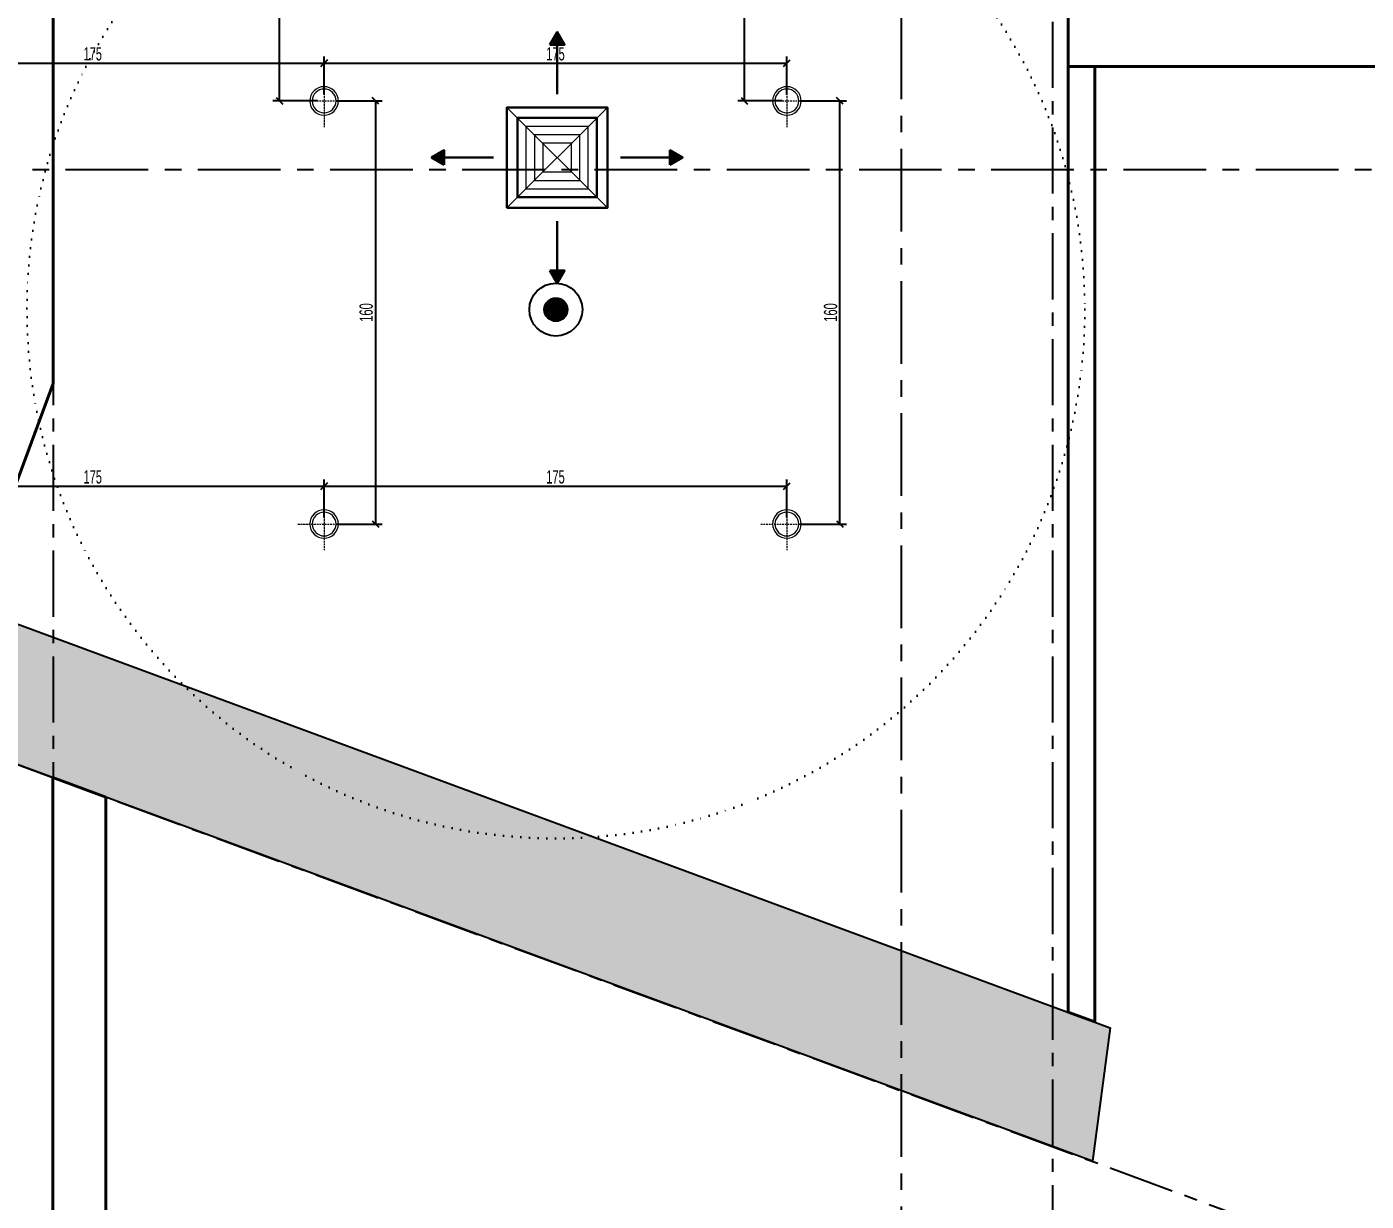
# Model space of a CAD drawing. Header units: millimetres. Extents: x 933584 to 974011, y 4545988 to 4553664.
# Drawn here: x 958550 to 959057, y 4548949 to 4549394 of the extents above; entities that cross this region are included whole.
import ezdxf

# ---------------------------------------------------------------- set-up
doc = ezdxf.new("R2010")
doc.units = ezdxf.units.MM
doc.header["$PDMODE"] = 35
for name, pattern in [('( Hidden )', [0.375, 0.25, -0.125]), ('568_AVN_KES_01$0$HIDDEN', [0.375, 0.25, -0.125]), ('CENTER', [2, 1.25, -0.25, 0.25, -0.25]), ('DOT2', [3.175, 0, -3.175])]:
    doc.linetypes.add(name, pattern=pattern)
doc.layers.get('0').update_dxf_attribs({"color": 255})
doc.layers.get('Defpoints').update_dxf_attribs({"color": 8})
for name, color, linetype in [('0-CSX-CXS_20', 14, 'CENTER'), ('0-DMS-50', 143, 'Continuous'), ('0-HSL-HTC', 253, 'Continuous'), ('0-HSL-HTC_200', 1, 'Continuous'), ('0-LNS-SPL', 13, '568_AVN_KES_01$0$HIDDEN'), ('2-SPS-RCN', 2, 'Continuous'), ('_MSMEP_YT_SPRİNKLER-Details', 7, 'Continuous')]:
    doc.layers.add(name, color=color, linetype=linetype)
for name, color, linetype, lineweight in [('12-ONK_AYDINLATMA', 1, 'Continuous', 5), ('2-SPS-IBW', 5, 'Continuous', 40), ('_MSMEP_HT_ÜFLEME_EKİPMANLARI', 10, 'Continuous', 30), ('_MSMEP_YT_SPRİNKLER', 1, 'Continuous', 30)]:
    doc.layers.add(name, color=color, linetype=linetype, lineweight=lineweight)
doc.styles.add('dim_romans_50', font='swissl.ttf', dxfattribs={"width": 0.6, "height": 5})
doc.dimstyles.new('ONK_dim 1_50', dxfattribs={"dimscale": 5, "dimtxt": 4, "dimasz": 0.5, "dimexe": 0.5, "dimexo": 0.5, "dimgap": 0.2, "dimtad": 1, "dimdec": 1, "dimrnd": 0.5, "dimzin": 9, "dimtxsty": 'dim_romans_50', "dimblk": 'OBLIQUE', "dimcen": 1, "dimclre": 256, "dimclrt": 256, "dimazin": 2, "dimtfac": 1, "dimtdec": 1, "dimtix": 1, "dimtmove": 2, "dimatfit": 3, "dimldrblk": 'OBLIQUE', "dimfxl": 3, "dimfxlon": 1, "dimarcsym": 0})

# ---------------------------------------------------------------- blocks, each defined once
blk = doc.blocks.new('ZVBXCB')
at = {"layer": '0-CSX-CXS_20', "ltscale": 20}
for points in [[(932759.94, 4549835.4), (932759.94, 4548420.65)], [(933137.86, 4549835.4), (933137.86, 4548420.65)], [(932221.52, 4549308.24), (933780.76, 4548732.71)]]:
    blk.add_lwpolyline(points, dxfattribs=at)
blk = doc.blocks.new('FDSVBDVBDZVB')
at = {"layer": '0-HSL-HTC_200'}
h = blk.add_hatch(dxfattribs=at)
h.set_pattern_fill('ANSI33', color=256)
h.set_pattern_definition([(45, (935939.6384, 4550274.5564), (-4.490128, 4.490128), []), (45, (935944.1285, 4550274.5564), (-4.490128, 4.490128), [3.175, -1.5875])])
h.paths.add_polyline_path([(940055.3, 4549338.01), (940072.62, 4549384.92), (940702.02, 4549152.33), (940695.25, 4549101.8)])
at = {"layer": '2-SPS-RCN'}
blk.add_lwpolyline([(940055.3, 4549338.01), (940072.62, 4549384.92), (940702.02, 4549152.33), (940695.25, 4549101.8), (940055.3, 4549338.01)], dxfattribs=at)
blk = doc.blocks.new('12 lik sıva üstü aydınlatma')
at = {"linetype": '( Hidden )', "ltscale": 3}
for points in [[(5935.81, -154395.28), (5935.81, -154417.28)], [(5924.81, -154406.28), (5946.81, -154406.28)]]:
    blk.add_lwpolyline(points, dxfattribs=at)
for radius in [6, 5]:
    blk.add_circle((5935.81, -154406.28), radius)
blk = doc.blocks.new('*U1486')
at = {"layer": '_MSMEP_YT_SPRİNKLER-Details', "color": 1, "linetype": 'Continuous', "lineweight": -3}
for p, q in [((24500, 73133.6), (24491, 73133.6)), ((24491, 73133.6), (24497, 73133.6)), ((24500, 73133.6), (24491, 73133.6)), ((24491, 73133.6), (24497, 73133.6)), ((24497, 73133.6), (24497, 73133.6)), ((24497, 73133.6), (24503, 73133.6)), ((24497, 73133.6), (24497, 73133.6)), ((24497, 73133.6), (24503, 73133.6)), ((24509, 73133.6), (24500, 73133.6)), ((24509, 73133.6), (24500, 73133.6)), ((24503, 73133.6), (24503, 73133.6)), ((24503, 73133.6), (24509, 73133.6)), ((24503, 73133.6), (24503, 73133.6)), ((24503, 73133.6), (24509, 73133.6))]:
    blk.add_line(p, q, dxfattribs=at)
blk.add_circle((24500, 73133.6), 10, dxfattribs=at)
for major_axis in [(0, 100), (0, 43.9), (0, 38.9), (0, 33.9), (0, 28.9), (0, 23.9), (0, 18.9), (0, 13.9), (0, 8.95), (0, 3.95)]:
    blk.add_ellipse((24500, 73133.6), major_axis=major_axis, ratio=1, start_param=-1.570796, end_param=4.712389, dxfattribs=at)
blk = doc.blocks.new('DFVBDZFVBDVB')
at = {"layer": '_MSMEP_HT_ÜFLEME_EKİPMANLARI', "color": 7, "ltscale": 20}
for p, q in [((947765.4, 4553761.2), (947765.4, 4553574.6)), ((947338.8, 4553334.6), (947525.4, 4553334.6)), ((948192, 4553334.6), (948005.4, 4553334.6)), ((947765.4, 4552908), (947765.4, 4553094.6))]:
    blk.add_line(p, q, dxfattribs=at)
at = {"layer": '_MSMEP_HT_ÜFLEME_EKİPMANLARI', "color": 253, "lineweight": 0, "ltscale": 10}
for p, q in [((947575.4, 4553144.6), (947955.4, 4553524.6)), ((947955.4, 4553144.6), (947575.4, 4553524.6))]:
    blk.add_line(p, q, dxfattribs=at)
at = {"layer": '_MSMEP_HT_ÜFLEME_EKİPMANLARI', "color": 7, "ltscale": 20}
for points in [[(947738.2, 4553761.2), (947793.4, 4553761.2), (947765.8, 4553809)], [(947338.8, 4553307.4), (947338.8, 4553362.6), (947291, 4553335)], [(948192, 4553307.4), (948192, 4553362.6), (948239.8, 4553335)], [(947738.2, 4552908), (947793.4, 4552908), (947765.8, 4552860.2)]]:
    blk.add_lwpolyline(points, close=True, dxfattribs=at)
at = {"layer": '_MSMEP_HT_ÜFLEME_EKİPMANLARI', "ltscale": 10}
for points in [[(947575.4, 4553144.6), (947955.4, 4553144.6), (947955.4, 4553524.6), (947575.4, 4553524.6)], [(947615.4, 4553184.6), (947915.4, 4553184.6), (947915.4, 4553484.6), (947615.4, 4553484.6)]]:
    blk.add_lwpolyline(points, close=True, dxfattribs=at)
at = {"layer": '_MSMEP_HT_ÜFLEME_EKİPMANLARI', "color": 253, "lineweight": 0, "ltscale": 10}
for points in [[(947647.4, 4553216.6), (947883.4, 4553216.6), (947883.4, 4553452.6), (947647.4, 4553452.6)], [(947679.4, 4553248.6), (947851.4, 4553248.6), (947851.4, 4553420.6), (947679.4, 4553420.6)], [(947711.4, 4553280.6), (947819.4, 4553280.6), (947819.4, 4553388.6), (947711.4, 4553388.6)]]:
    blk.add_lwpolyline(points, close=True, dxfattribs=at)
at = {"layer": '_MSMEP_HT_ÜFLEME_EKİPMANLARI', "color": 7, "ltscale": 20}
for points in [[(947793.4, 4553761.2), (947765.8, 4553809), (947738.2, 4553761.2), (947765.8, 4553809)], [(947765.8, 4553809), (947738.2, 4553761.2), (947793.4, 4553761.2), (947765.8, 4553809)], [(947338.8, 4553362.6), (947291, 4553335), (947338.8, 4553307.4), (947291, 4553335)], [(947291, 4553335), (947338.8, 4553307.4), (947338.8, 4553362.6), (947291, 4553335)], [(948192, 4553362.6), (948239.8, 4553335), (948192, 4553307.4), (948239.8, 4553335)], [(948239.8, 4553335), (948192, 4553307.4), (948192, 4553362.6), (948239.8, 4553335)], [(947793.4, 4552908), (947765.8, 4552860.2), (947738.2, 4552908), (947765.8, 4552860.2)], [(947765.8, 4552860.2), (947738.2, 4552908), (947793.4, 4552908), (947765.8, 4552860.2)]]:
    blk.add_solid(points, dxfattribs=at)
blk = doc.blocks.new('_Oblique')
at = {"color": 0, "linetype": 'ByBlock', "lineweight": -2}
blk.add_line((-0.5, -0.5), (0.5, 0.5), dxfattribs=at)
blk = doc.blocks.new('*D2020')
at = {"layer": '0-DMS-50', "lineweight": -2}
for p, q in [((958487.44, 4549367.96), (958487.44, 4549382.24)), ((958662.44, 4549367.96), (958662.44, 4549382.24))]:
    blk.add_line(p, q, dxfattribs=at)
at = {"layer": '0-DMS-50', "color": 0, "lineweight": -2}
blk.add_line((958487.44, 4549379.74), (958662.44, 4549379.74), dxfattribs=at)
at = {"layer": 'Defpoints', "color": 0}
for p in [(958662.44, 4549379.74), (958487.44, 4549365.46), (958662.44, 4549365.46)]:
    blk.add_point(p, dxfattribs=at)
at = {"layer": '0-DMS-50', "color": 0, "linetype": 'ByBlock', "lineweight": -2, "xscale": 2.5, "yscale": 2.5, "zscale": 2.5, "rotation": 180}
blk.add_blockref('_Oblique', (958487.44, 4549379.74), dxfattribs=at)
at = {"layer": '0-DMS-50', "color": 0, "linetype": 'ByBlock', "lineweight": -2, "xscale": 2.5, "yscale": 2.5, "zscale": 2.5}
blk.add_blockref('_Oblique', (958662.44, 4549379.74), dxfattribs=at)
at = {"layer": '0-DMS-50', "insert": (958574.94, 4549383.24), "char_height": 5, "attachment_point": 5, "style": 'dim_romans_50'}
blk.add_mtext('175', dxfattribs=at)
blk = doc.blocks.new('*D2021')
at = {"layer": '0-DMS-50', "lineweight": -2}
for p, q in [((958662.44, 4549367.96), (958662.44, 4549382.24)), ((958837.44, 4549367.96), (958837.44, 4549382.24))]:
    blk.add_line(p, q, dxfattribs=at)
at = {"layer": '0-DMS-50', "color": 0, "lineweight": -2}
blk.add_line((958662.44, 4549379.74), (958837.44, 4549379.74), dxfattribs=at)
at = {"layer": 'Defpoints', "color": 0}
for p in [(958837.44, 4549379.74), (958662.44, 4549365.46), (958837.44, 4549365.46)]:
    blk.add_point(p, dxfattribs=at)
at = {"layer": '0-DMS-50', "color": 0, "linetype": 'ByBlock', "lineweight": -2, "xscale": 2.5, "yscale": 2.5, "zscale": 2.5, "rotation": 180}
blk.add_blockref('_Oblique', (958662.44, 4549379.74), dxfattribs=at)
at = {"layer": '0-DMS-50', "color": 0, "linetype": 'ByBlock', "lineweight": -2, "xscale": 2.5, "yscale": 2.5, "zscale": 2.5}
blk.add_blockref('_Oblique', (958837.44, 4549379.74), dxfattribs=at)
at = {"layer": '0-DMS-50', "insert": (958749.94, 4549383.24), "char_height": 5, "attachment_point": 5, "style": 'dim_romans_50'}
blk.add_mtext('175', dxfattribs=at)
blk = doc.blocks.new('*D2023')
at = {"layer": '0-DMS-50', "lineweight": -2}
for p, q in [((958487.44, 4549207.96), (958487.44, 4549222.24)), ((958662.44, 4549207.96), (958662.44, 4549222.24))]:
    blk.add_line(p, q, dxfattribs=at)
at = {"layer": '0-DMS-50', "color": 0, "lineweight": -2}
blk.add_line((958487.44, 4549219.74), (958662.44, 4549219.74), dxfattribs=at)
at = {"layer": 'Defpoints', "color": 0}
for p in [(958662.44, 4549219.74), (958487.44, 4549205.46), (958662.44, 4549205.46)]:
    blk.add_point(p, dxfattribs=at)
at = {"layer": '0-DMS-50', "color": 0, "linetype": 'ByBlock', "lineweight": -2, "xscale": 2.5, "yscale": 2.5, "zscale": 2.5, "rotation": 180}
blk.add_blockref('_Oblique', (958487.44, 4549219.74), dxfattribs=at)
at = {"layer": '0-DMS-50', "color": 0, "linetype": 'ByBlock', "lineweight": -2, "xscale": 2.5, "yscale": 2.5, "zscale": 2.5}
blk.add_blockref('_Oblique', (958662.44, 4549219.74), dxfattribs=at)
at = {"layer": '0-DMS-50', "insert": (958574.94, 4549223.24), "char_height": 5, "attachment_point": 5, "style": 'dim_romans_50'}
blk.add_mtext('175', dxfattribs=at)
blk = doc.blocks.new('*D2024')
at = {"layer": '0-DMS-50', "lineweight": -2}
for p, q in [((958662.44, 4549207.96), (958662.44, 4549222.24)), ((958837.44, 4549207.96), (958837.44, 4549222.24))]:
    blk.add_line(p, q, dxfattribs=at)
at = {"layer": '0-DMS-50', "color": 0, "lineweight": -2}
blk.add_line((958662.44, 4549219.74), (958837.44, 4549219.74), dxfattribs=at)
at = {"layer": 'Defpoints', "color": 0}
for p in [(958837.44, 4549219.74), (958662.44, 4549205.46), (958837.44, 4549205.46)]:
    blk.add_point(p, dxfattribs=at)
at = {"layer": '0-DMS-50', "color": 0, "linetype": 'ByBlock', "lineweight": -2, "xscale": 2.5, "yscale": 2.5, "zscale": 2.5, "rotation": 180}
blk.add_blockref('_Oblique', (958662.44, 4549219.74), dxfattribs=at)
at = {"layer": '0-DMS-50', "color": 0, "linetype": 'ByBlock', "lineweight": -2, "xscale": 2.5, "yscale": 2.5, "zscale": 2.5}
blk.add_blockref('_Oblique', (958837.44, 4549219.74), dxfattribs=at)
at = {"layer": '0-DMS-50', "insert": (958749.94, 4549223.24), "char_height": 5, "attachment_point": 5, "style": 'dim_romans_50'}
blk.add_mtext('175', dxfattribs=at)
blk = doc.blocks.new('*D2036')
at = {"layer": '0-DMS-50', "lineweight": -2}
for p, q in [((958842.48, 4549365.46), (958859.98, 4549365.46)), ((958842.48, 4549205.46), (958859.98, 4549205.46))]:
    blk.add_line(p, q, dxfattribs=at)
at = {"layer": '0-DMS-50', "color": 0, "lineweight": -2}
blk.add_line((958857.48, 4549205.46), (958857.48, 4549365.46), dxfattribs=at)
at = {"layer": 'Defpoints', "color": 0}
for p in [(958837.44, 4549365.46), (958857.48, 4549365.46), (958837.44, 4549205.46)]:
    blk.add_point(p, dxfattribs=at)
at = {"layer": '0-DMS-50', "color": 0, "linetype": 'ByBlock', "lineweight": -2, "xscale": 2.5, "yscale": 2.5, "zscale": 2.5}
for p, rotation in [((958857.48, 4549365.46), 90), ((958857.48, 4549205.46), 270)]:
    blk.add_blockref('_Oblique', p, dxfattribs=dict(at, rotation=rotation))
at = {"layer": '0-DMS-50', "insert": (958853.98, 4549285.46), "char_height": 5, "attachment_point": 5, "rotation": 90, "style": 'dim_romans_50'}
blk.add_mtext('160', dxfattribs=at)
blk = doc.blocks.new('*D2038')
at = {"layer": '0-DMS-50', "lineweight": -2}
for p, q in [((958666.87, 4549365.46), (958684.37, 4549365.46)), ((958666.87, 4549205.46), (958684.37, 4549205.46))]:
    blk.add_line(p, q, dxfattribs=at)
at = {"layer": '0-DMS-50', "color": 0, "lineweight": -2}
blk.add_line((958681.87, 4549365.46), (958681.87, 4549205.46), dxfattribs=at)
at = {"layer": 'Defpoints', "color": 0}
for p in [(958662.44, 4549365.46), (958662.44, 4549205.46), (958681.87, 4549205.46)]:
    blk.add_point(p, dxfattribs=at)
at = {"layer": '0-DMS-50', "color": 0, "linetype": 'ByBlock', "lineweight": -2, "xscale": 2.5, "yscale": 2.5, "zscale": 2.5}
for p, rotation in [((958681.87, 4549365.46), 90), ((958681.87, 4549205.46), 270)]:
    blk.add_blockref('_Oblique', p, dxfattribs=dict(at, rotation=rotation))
at = {"layer": '0-DMS-50', "insert": (958678.37, 4549285.46), "char_height": 5, "attachment_point": 5, "rotation": 90, "style": 'dim_romans_50'}
blk.add_mtext('160', dxfattribs=at)
blk = doc.blocks.new('*D2043')
at = {"layer": '0-DMS-50', "lineweight": -2}
for p, q in [((958659.94, 4549525.46), (958643.1, 4549525.46)), ((958659.94, 4549365.46), (958643.1, 4549365.46))]:
    blk.add_line(p, q, dxfattribs=at)
at = {"layer": '0-DMS-50', "color": 0, "lineweight": -2}
blk.add_line((958645.6, 4549365.46), (958645.6, 4549525.46), dxfattribs=at)
at = {"layer": 'Defpoints', "color": 0}
for p in [(958645.6, 4549525.46), (958662.44, 4549525.46), (958662.44, 4549365.46)]:
    blk.add_point(p, dxfattribs=at)
at = {"layer": '0-DMS-50', "color": 0, "linetype": 'ByBlock', "lineweight": -2, "xscale": 2.5, "yscale": 2.5, "zscale": 2.5}
for p, rotation in [((958645.6, 4549525.46), 90), ((958645.6, 4549365.46), 270)]:
    blk.add_blockref('_Oblique', p, dxfattribs=dict(at, rotation=rotation))
at = {"layer": '0-DMS-50', "insert": (958642.1, 4549445.46), "char_height": 5, "attachment_point": 5, "rotation": 90, "style": 'dim_romans_50'}
blk.add_mtext('160', dxfattribs=at)
blk = doc.blocks.new('*D2044')
at = {"layer": '0-DMS-50', "lineweight": -2}
for p, q in [((958835.7, 4549525.46), (958818.85, 4549525.46)), ((958835.7, 4549365.46), (958818.85, 4549365.46))]:
    blk.add_line(p, q, dxfattribs=at)
at = {"layer": '0-DMS-50', "color": 0, "lineweight": -2}
blk.add_line((958821.35, 4549365.46), (958821.35, 4549525.46), dxfattribs=at)
at = {"layer": 'Defpoints', "color": 0}
for p in [(958821.35, 4549525.46), (958838.2, 4549525.46), (958838.2, 4549365.46)]:
    blk.add_point(p, dxfattribs=at)
at = {"layer": '0-DMS-50', "color": 0, "linetype": 'ByBlock', "lineweight": -2, "xscale": 2.5, "yscale": 2.5, "zscale": 2.5}
for p, rotation in [((958821.35, 4549525.46), 90), ((958821.35, 4549365.46), 270)]:
    blk.add_blockref('_Oblique', p, dxfattribs=dict(at, rotation=rotation))
at = {"layer": '0-DMS-50', "insert": (958817.85, 4549445.46), "char_height": 5, "attachment_point": 5, "rotation": 90, "style": 'dim_romans_50'}
blk.add_mtext('160', dxfattribs=at)
blk = doc.blocks.new('DBXDB')
at = {"layer": '2-SPS-IBW'}
blk.add_lwpolyline([(940686.16, 4549901.89), (940686.16, 4549515.89), (941173.16, 4549515.89), (941173.16, 4549539.89), (940710.16, 4549539.89), (940710.16, 4549901.89), (940686.16, 4549901.89)], dxfattribs=at)
blk.add_lwpolyline([(940322.16, 4549239.51), (940322.16, 4548677.89), (940302.15, 4548677.89), (940302.15, 4549246.89)], close=True, dxfattribs=at)
blk = doc.blocks.new('CVBXCBV')
at = {"linetype": 'CENTER', "ltscale": 25}
blk.add_lwpolyline([(937701.09, 4551339.49), (936057.32, 4551339.49)], dxfattribs=at)
blk = doc.blocks.new('CXVBXCBXCB')
at = {"linetype": 'CENTER', "ltscale": 25}
blk.add_lwpolyline([(936604.05, 4552635.39), (936604.05, 4551251.6)], dxfattribs=at)

msp = doc.modelspace()

# ---------------------------------------------------------------- linework, layer by layer
at = {"layer": '2-SPS-IBW'}
for points in [[(958943.85, 4549764.53), (958943.85, 4549378.53), (959430.84, 4549378.53), (959430.84, 4549402.54), (958967.85, 4549402.54), (958967.85, 4549764.53), (958943.85, 4549764.53)], [(958528.75, 4549174.23), (958559.94, 4549258.65), (958559.94, 4549615.46), (958464.94, 4549615.46)]]:
    msp.add_lwpolyline(points, dxfattribs=at)
msp.add_lwpolyline([(958953.85, 4549017.14), (958953.85, 4549378.53), (958943.85, 4549378.53), (958943.85, 4549020.83)], close=True, dxfattribs=at)
at = {"layer": '_MSMEP_YT_SPRİNKLER', "linetype": 'DOT2'}
msp.add_circle((958750.09, 4549286.54), 200, dxfattribs=at)

# ---------------------------------------------------------------- block references
for name, p in [('ZVBXCB', (25800, 0)), ('FDSVBDVBDZVB', (18257.69, -137.36)), ('CXVBXCBXCB', (22276.62, -2838.04)), ('CVBXCBV', (21994.87, -2000.11))]:
    msp.add_blockref(name, p)
at = {"layer": '0-HSL-HTC'}
msp.add_blockref('DBXDB', (18257.69, -137.36), dxfattribs=at)
at = {"layer": '0-LNS-SPL', "xscale": 0.1, "yscale": 0.1, "zscale": 0.1}
msp.add_blockref('DFVBDZFVBDVB', (863974.01, 4094010.58), dxfattribs=at)
at = {"layer": '12-ONK_AYDINLATMA', "linetype": 'Continuous', "ltscale": 0.07, "xscale": -0.9, "yscale": 0.9, "zscale": 0.9}
for p, rotation in [((819696.79, 4554707.69), 89.9999999999998), ((819871.79, 4554707.69), 89.99999999999979), ((819696.79, 4554547.69), 89.99999999999979), ((819871.79, 4554547.69), 89.99999999999977)]:
    msp.add_blockref('12 lik sıva üstü aydınlatma', p, dxfattribs=dict(at, rotation=rotation))
at = {"layer": '_MSMEP_YT_SPRİNKLER', "xscale": 0.1, "yscale": 0.1, "zscale": 0.1}
msp.add_blockref('*U1486', (956300.09, 4541973.18), dxfattribs=at)

# ---------------------------------------------------------------- dimensions: what is measured, and where the dimension line sits
at = {"layer": '0-DMS-50'}
for base, p1, p2, angle, picture, middle in [((958645.6, 4549525.46), (958662.44, 4549365.46), (958662.44, 4549525.46), 90, '*D2043', (958642.1, 4549445.46)), ((958821.35, 4549525.46), (958838.2, 4549365.46), (958838.2, 4549525.46), 90, '*D2044', (958817.85, 4549445.46)), ((958662.44, 4549379.74), (958487.44, 4549365.46), (958662.44, 4549365.46), 180, '*D2020', (958574.94, 4549383.24)), ((958837.44, 4549379.74), (958662.44, 4549365.46), (958837.44, 4549365.46), 180, '*D2021', (958749.94, 4549383.24)), ((958681.87, 4549205.46), (958662.44, 4549365.46), (958662.44, 4549205.46), 90, '*D2038', (958678.37, 4549285.46)), ((958857.48, 4549365.46), (958837.44, 4549205.46), (958837.44, 4549365.46), 90, '*D2036', (958853.98, 4549285.46)), ((958662.44, 4549219.74), (958487.44, 4549205.46), (958662.44, 4549205.46), 180, '*D2023', (958574.94, 4549223.24)), ((958837.44, 4549219.74), (958662.44, 4549205.46), (958837.44, 4549205.46), 180, '*D2024', (958749.94, 4549223.24))]:
    dim = msp.add_linear_dim(base=base, p1=p1, p2=p2, angle=angle, dimstyle='ONK_dim 1_50', dxfattribs=at)
    dim.commit()
    dim.dimension.update_dxf_attribs({"geometry": picture, "text_midpoint": middle})

doc.saveas('drawing.dxf')
